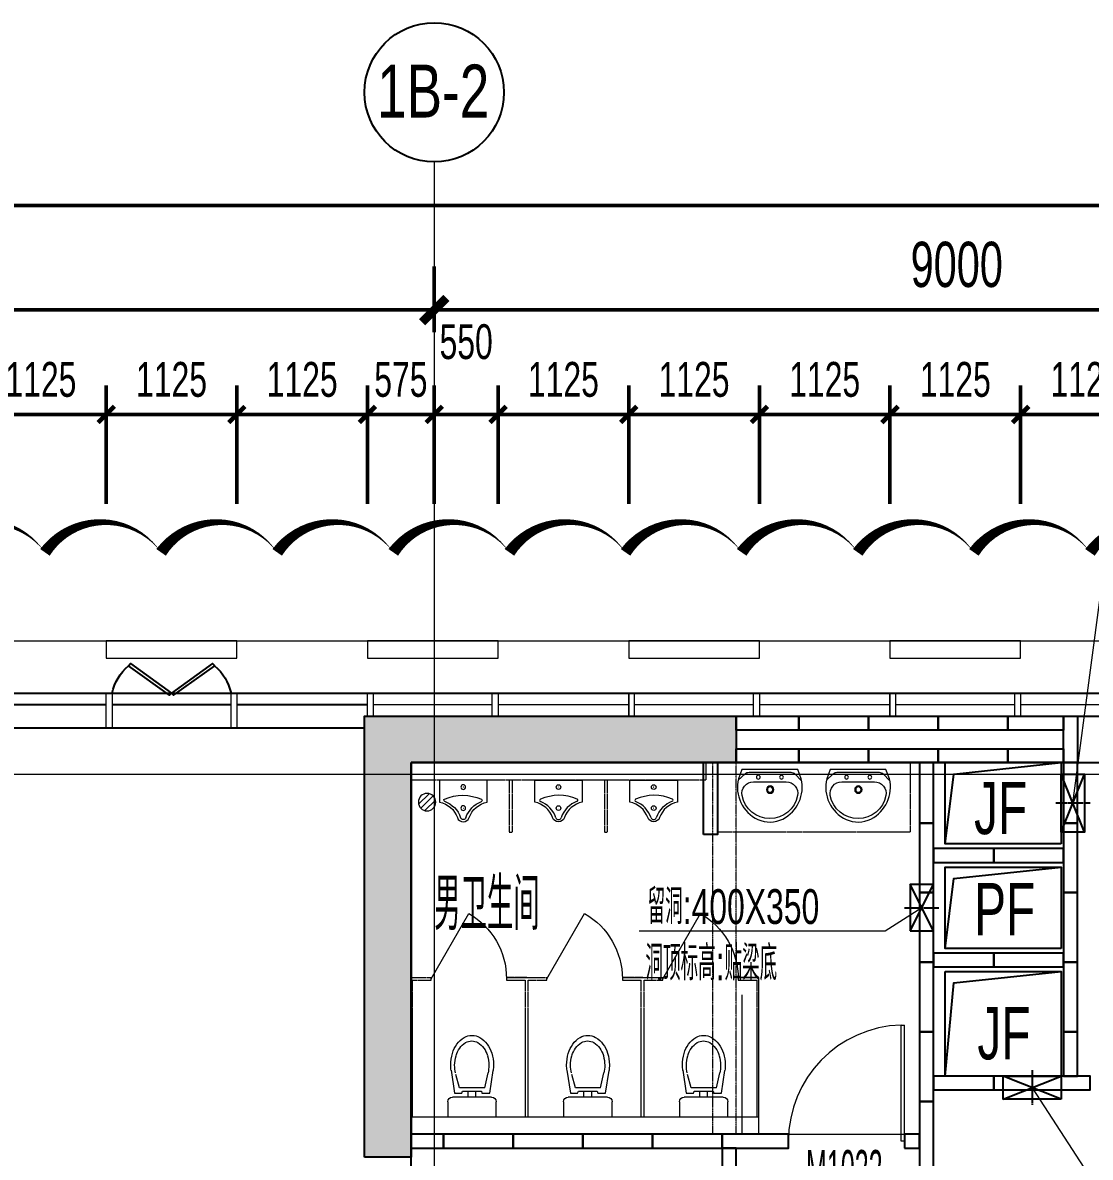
# Model space of a CAD drawing. Header units: millimetres. Extents: x 285006 to 3037698, y -2820855 to 192241.
# Drawn here: x 1060453 to 1069647, y 49666 to 59441 of the extents above; entities that cross this region are included whole.
import ezdxf
from ezdxf.enums import TextEntityAlignment as Align
from ezdxf.xclip import XClip

# ---------------------------------------------------------------- set-up
doc = ezdxf.new("R2010")
doc.units = ezdxf.units.MM
doc.header["$XCLIPFRAME"] = 2
doc.header["$PDMODE"] = 35
doc.header["$PDSIZE"] = -0.1
for name, pattern in [('ACAD_ISO02W100', [15, 12, -3]), ('CORE-1B-4F$0$DASH', [0.35, 0.25, -0.1]), ('GRID-1B-4~RF$0$DOTE', [2.42, 2, -0.2, 0.02, -0.2])]:
    doc.linetypes.add(name, pattern=pattern)
for name, color, linetype, lineweight in [('$$$$ALC轻质隔墙', 1, 'Continuous', 25), ('A-WALL-TEMP', 2, 'ACAD_ISO02W100', 50), ('CORE-1B-4F$0$A-DOOR', 142, 'Continuous', 18), ('CORE-1B-4F$0$A-FLOR-SPCL', 252, 'Continuous', 18), ('CORE-1B-4F$0$A-FLOR-STRU', 4, 'Continuous', 25), ('CORE-1B-4F$0$A-FLOR-UNDR', 11, 'Continuous', 18), ('DIM-1B-6F$0$A-ANNO-DIMS', 73, 'Continuous', 18), ('DOOR-1B-IDEN-HXT$0$A-DOOR-IDEN', 7, 'Continuous', 25), ('EXWALL-1B-6F$0$A-FLOR-UNDR', 11, 'Continuous', 18), ('EXWALL-1B-6F$0$A-WALL-GLAZ', 142, 'Continuous', 18), ('EXWALL-1B-6F$0$A-WALL-STON', 31, 'Continuous', 18), ('GRID-1B-4~RF$0$A-ANNO-GRID', 10, 'GRID-1B-4~RF$0$DOTE', 18), ('GRID-1B-4~RF$0$A-ANNO-GRID-DIMS', 117, 'Continuous', 18), ('GRID-1B-4~RF$0$A-ANNO-SYMB', 4, 'Continuous', 25), ('GRID-1B-4~RF$0$A-ANNO-TEXT', 7, 'Continuous', 25), ('GRID-1B-4~RF$0$A-SHET-TEXT', 7, 'Continuous', 25), ('VERT-IDEN-1B-4F$0$A-ANNO-TEXT', 7, 'Continuous', 25), ('VERT-IDEN-1B-4F$0$A-COND-IDEN-TEXT', 11, 'Continuous', 18), ('VERT-IDEN-1B-4F$0$A-ROOM-IDEN', 7, 'Continuous', 25), ('结构留洞-1#AB-6F$0$A-HOLE', 140, 'Continuous', 25)]:
    doc.layers.add(name, color=color, linetype=linetype, lineweight=lineweight)
for name, color, linetype in [('20230731变更修改', 41, 'Continuous'), ('COL-1A1B-4~12$0$S-PUB-COL', 6, 'Continuous'), ('COL-1A1B-4~12$0$S-PUB-COLHATCH', 8, 'Continuous')]:
    doc.layers.add(name, color=color, linetype=linetype)
doc.styles.add('CORE-1B-4F$0$hz', font='simplex', dxfattribs={"width": 0.7, "bigfont": 'hztxt'})
doc.styles.add('DIM-1B-6F$0$HYGB2014', font='hygbsz.shx', dxfattribs={"width": 0.7, "bigfont": 'hygbhz.shx'})
doc.styles.add('DOOR-1B-IDEN-HXT$0$HYGB2014', font='hygbsz.shx', dxfattribs={"width": 0.7, "bigfont": 'hygbhz.shx'})
doc.styles.add('GRID-1B-4~RF$0$HYGB2014', font='hygbsz.shx', dxfattribs={"width": 0.7, "bigfont": 'hygbhz.shx'})
doc.styles.add('GRID-1B-4~RF$0$STANDARD', font='hygbsz.shx', dxfattribs={"width": 0.7, "bigfont": 'hygbhz.shx'})
doc.styles.add('VERT-IDEN-1B-4F$0$HYGB2014', font='hygbsz.shx', dxfattribs={"width": 0.7, "bigfont": 'hygbhz.shx'})
doc.dimstyles.new('DIM-1B-6F$0$DIMN', dxfattribs={"dimtxt": 300, "dimasz": 100, "dimexe": 250, "dimexo": 300, "dimgap": 0, "dimtad": 0, "dimdec": 0, "dimzin": 0, "dimdsep": 46, "dimtxsty": 'DIM-1B-6F$0$HYGB2014', "dimblk": 'DIM-1B-6F$0$_archtick', "dimcen": 0.09, "dimdle": 150, "dimclrt": 7, "dimazin": 0, "dimtfac": 1, "dimtdec": 0, "dimtix": 1, "dimtmove": 2, "dimatfit": 3, "dimfxl": 1, "dimtvp": 1, "dimtolj": 1, "dimtzin": 0, "dimarcsym": 0})
doc.dimstyles.new('GRID-1B-4~RF$0$HYDIMN150', dxfattribs={"dimscale": 1.5, "dimtxt": 300, "dimasz": 1, "dimexe": 250, "dimexo": 300, "dimgap": 0, "dimtad": 0, "dimdec": 0, "dimzin": 0, "dimdsep": 46, "dimtxsty": 'GRID-1B-4~RF$0$HYGB2014', "dimblk": 'GRID-1B-4~RF$0$_archtick', "dimcen": 0.09, "dimclrt": 7, "dimazin": 0, "dimtfac": 1, "dimtdec": 0, "dimtix": 1, "dimtmove": 2, "dimatfit": 3, "dimfxl": 1, "dimtvp": 1, "dimtolj": 1, "dimtzin": 0, "dimarcsym": 0})

# ---------------------------------------------------------------- blocks, each defined once
blk = doc.blocks.new('A$C008C76B7')
at = {"layer": '$$$$ALC轻质隔墙'}
for points in [[(3340, 280), (2800, 280), (2800, 400), (3340, 400), (3340, 280)], [(3940, 280), (3340, 280), (3340, 400), (3940, 400), (3940, 280)], [(4540, 280), (3940, 280), (3940, 400), (4540, 400), (4540, 280)], [(5140, 280), (4540, 280), (4540, 400), (5140, 400), (5140, 280)], [(5620, 280), (5140, 280), (5140, 400), (5620, 400), (5620, 280)], [(5620, 400), (5740, 400), (5740, 0), (5620, 0), (5620, 400)], [(3340, 0), (2800, 0), (2800, 120), (3340, 120), (3340, 0)], [(3940, 0), (3340, 0), (3340, 120), (3940, 120), (3940, 0)], [(4540, 0), (3940, 0), (3940, 120), (4540, 120), (4540, 0)], [(5140, 0), (4540, 0), (4540, 120), (5140, 120), (5140, 0)], [(5620, 0), (5140, 0), (5140, 120), (5620, 120), (5620, 0)], [(2520, -620), (2520, 0), (2640, 0), (2640, -620), (2520, -620)], [(4500, 0), (4380, 0), (4380, -520), (4500, -520), (4500, 0)], [(5740, 0), (5620, 0), (5620, -520), (5740, -520), (5740, 0)], [(4500, -520), (4380, -520), (4380, -1120), (4500, -1120), (4500, -520)], [(5740, -520), (5620, -520), (5620, -1120), (5740, -1120), (5740, -520)], [(4500, -860), (5020, -860), (5020, -740), (4500, -740), (4500, -860)], [(5020, -860), (5620, -860), (5620, -740), (5020, -740), (5020, -860)], [(4500, -1120), (4380, -1120), (4380, -1720), (4500, -1720), (4500, -1120)], [(5740, -1120), (5620, -1120), (5620, -1720), (5740, -1720), (5740, -1120)], [(4500, -1760), (5020, -1760), (5020, -1640), (4500, -1640), (4500, -1760)], [(5020, -1760), (5620, -1760), (5620, -1640), (5020, -1640), (5020, -1760)], [(4500, -1720), (4380, -1720), (4380, -2320), (4500, -2320), (4500, -1720)], [(5740, -1720), (5620, -1720), (5620, -2320), (5740, -2320), (5740, -1720)], [(4500, -2320), (4380, -2320), (4380, -2920), (4500, -2920), (4500, -2320)], [(5740, -2320), (5620, -2320), (5620, -2700), (5740, -2700), (5740, -2320)], [(4500, -2820), (5020, -2820), (5020, -2700), (4500, -2700), (4500, -2820)], [(5020, -2820), (5850, -2820), (5850, -2700), (5020, -2700), (5020, -2820)], [(4500, -2920), (4380, -2920), (4380, -3649.9), (4500, -3649.9), (4500, -2920)], [(0, -3320), (280, -3320), (280, -3200), (0, -3200), (0, -3320)], [(280, -3320), (880, -3320), (880, -3200), (280, -3200), (280, -3320)], [(880, -3320), (1480, -3320), (1480, -3200), (880, -3200), (880, -3320)], [(1480, -3320), (2080, -3320), (2080, -3200), (1480, -3200), (1480, -3320)], [(2080, -3320), (2680, -3320), (2680, -3200), (2080, -3200), (2080, -3320)], [(2680, -3320), (3250, -3320), (3250, -3200), (2680, -3200), (2680, -3320)], [(4250, -3320), (4380, -3320), (4380, -3200), (4250, -3200), (4250, -3320)], [(2800, -3320), (2680, -3320), (2680, -3750), (2800, -3750), (2800, -3320)]]:
    blk.add_lwpolyline(points, dxfattribs=at)
at = {"layer": 'Defpoints', "color": 0}
blk.add_lwpolyline([(0, 0), (27400, 0), (27400, -9200), (0, -9200)], close=True, dxfattribs=at)
blk = doc.blocks.new('VERT-IDEN-1B-4F')
at = {"layer": 'VERT-IDEN-1B-4F$0$A-COND-IDEN-TEXT'}
for points in [[(98348635, 18767872.1), (98348974, 18770422), (98351626.3, 18770422)], [(98347335, 18766972.1), (98347018.8, 18766770.9), (98344898.4, 18766770.9)], [(98348285, 18765422.1), (98349004.4, 18764308.5), (98351656.8, 18764308.5)]]:
    blk.add_lwpolyline(points, dxfattribs=at)
at = {"layer": 'VERT-IDEN-1B-4F$0$A-ANNO-TEXT', "style": 'VERT-IDEN-1B-4F$0$HYGB2014', "width": 0.7}
for s, p in [('留洞:400X350', (98344972.4, 18766982.4)), ('洞顶标高:贴梁底', (98344954, 18766495.7))]:
    blk.add_text(s, height=300, dxfattribs=at).set_placement(p, align=Align.MIDDLE_LEFT)
at = {"layer": 'VERT-IDEN-1B-4F$0$A-ROOM-IDEN', "lineweight": -3, "style": 'VERT-IDEN-1B-4F$0$HYGB2014', "width": 0.7}
for s, p in [('JF', (98347784.4, 18767606.4)), ('男卫生间', (98343135, 18766779.1)), ('PF', (98347784.4, 18766735.4)), ('JF', (98347812.9, 18765665.8))]:
    blk.add_text(s, height=450, dxfattribs=at).set_placement(p)
blk = doc.blocks.new('CORE-1B-4F$0$_A1SFU')
for p, q in [((-0.5, 0), (-0.5, -0.9996)), ((-0.5, 0), (-0.4717, 0)), ((-0.4717, 0), (-0.4717, -0.9996)), ((-0.4717, -0.9996), (-0.5, -0.9996))]:
    blk.add_line(p, q)
blk.add_arc((-0.5, 0), 1, 271.62314, 0)
blk = doc.blocks.new('CORE-1B-4F$0$$lvtry$00000222')
at = {"color": 0, "elevation": 0}
blk.add_lwpolyline([(-205, -190.7), (-205, 0), (205, 0), (205, -190.7, 0.268068), (50.8, -323.5, -0.317765), (0, -359.6, -0.317765), (-50.8, -323.5, 0.268068)], format="xyb", close=True, dxfattribs=at)
at = {"color": 0}
for centre in [(0, -60.4, 0), (0, -241.6, 0)]:
    blk.add_circle(centre, 20, dxfattribs=at)
for centre, radius, start, end in [((-152.2, -175, 0), 10, 114.10839, 248.1394), ((5.1, -526.4, 0), 395, 66.66751, 114.10839), ((-242.8, -400.9, 0), 233.4, 19.26394, 68.1394), ((242.8, -400.9, 0), 233.4, 110.49411, 160.73606), ((157.6, -172.9, 0), 10, 290.49411, 66.66751), ((0.2, -316, 0), 24, 199.26394, 269.49984), ((-0.2, -316, 0), 24, 270.50016, 340.73606)]:
    blk.add_arc(centre, radius, start, end, dxfattribs=at)
for p in [(0, -60.4, 0), (0, -241.6, 0)]:
    blk.add_point(p, dxfattribs=at)
blk = doc.blocks.new('CORE-1B-4F$0$xishouchi')
for points in [[(0, 240.4), (78.5, 269.8, -0.356844), (429.7, 102.7, -0.224698), (425.4, -111.3, -0.348046), (78.5, -269.8), (0, -240.4)], [(223.6, 239.1, 0.469287), (105.2, 140.8), (105.2, -141.1, 0.469287), (223.6, -239.4, 0.830802)]]:
    blk.add_lwpolyline(points, format="xyb", close=True)
blk.add_lwpolyline([(90.6, 271.2), (36.1, 213.1, 0.190674), (22.5, 178.9), (22.5, -181, 0.200906), (37.5, -216.7), (95.2, -273.5)], format="xyb")
for centre, radius in [((65, 99.1), 16.3), ((172.5, -2.4), 31.6), ((172.5, -2.4), 23), ((65, -100.9), 16.3)]:
    blk.add_circle(centre, radius)
blk = doc.blocks.new('CORE-1B-4F$0$$PS001_0')
for p, q in [((-0.485, -0.123), (0.123, 0.485)), ((-0.354, -0.354), (0.354, 0.354)), ((-0.118, -0.486), (0.486, 0.118))]:
    blk.add_line(p, q)
blk.add_circle((0, 0), 0.5)
at = {"style": 'CORE-1B-4F$0$hz', "width": 0.7, "flags": 1}
for tag, p in [('UNIT', (0, 0)), ('SPEC', (0, -0.002)), ('WHAT', (0, -0.003))]:
    blk.add_attdef(tag, p, '', height=0.001, dxfattribs=at)
blk = doc.blocks.new('CORE-1B-4F$0$A$C44406B2E')
at = {"layer": 'CORE-1B-4F$0$A-FLOR-SPCL'}
for p, q in [((0, 418), (128.2, 418)), ((0, 0), (0, 418)), ((201.9, 362.1), (398.4, 391.4)), ((168.2, 378), (168.2, 40)), ((201.9, 295), (201.9, 362.1)), ((220, 290), (201.9, 295)), ((250, 318.3), (376.5, 347)), ((250, 318.3), (250, 101.5)), ((168.2, 242.7), (220, 242.7)), ((220, 128.2), (220, 290)), ((168.2, 175.5), (220, 175.5)), ((201.9, 120.8), (220, 128.2)), ((201.9, 58.6), (201.9, 120.8)), ((250, 101.5), (364, 70.4)), ((128.2, 0), (0, 0)), ((400.3, 29.2), (201.9, 58.6))]:
    blk.add_line(p, q, dxfattribs=at)
for centre, radius, start, end in [((128.2, 378), 40, 0, 90), ((444.3, 42.6), 351.7, 89.70755, 97.48757), ((444.3, 42.6), 351.7, 73.05382, 89.70755), ((442.5, 56.5), 298, 90, 102.79637), ((442.5, 56.5), 298, 73.78832, 90), ((464.1, 130.6), 220.8, 54.93393, 73.78832), ((469.3, 124.9), 265.7, 53.87171, 73.05382), ((497, 177.5), 163.5, 30.54523, 54.93393), ((507.3, 176.9), 201.3, 29.54461, 53.87171), ((547.3, 207.1), 105.1, 0, 30.54523), ((547.3, 207.1), 105.1, 329.45478, 0), ((565.1, 209.7), 134.9, 329.87049, 359.70755), ((565.1, 209.7), 134.9, 359.70755, 29.54461), ((464.1, 283.7), 220.8, 286.21168, 305.06608), ((497, 236.8), 163.5, 305.06608, 329.45478), ((507.6, 243.1), 201.3, 305.5434, 329.87049), ((128.2, 40), 40, 270, 0), ((442.5, 357.8), 298, 257.20364, 270), ((446, 378), 351.7, 262.23113, 269.70755), ((442.5, 357.8), 298, 270, 286.21168), ((446, 378), 351.7, 269.70755, 286.36128), ((470.2, 295.5), 265.7, 286.36128, 305.5434)]:
    blk.add_arc(centre, radius, start, end, dxfattribs=at)
blk = doc.blocks.new('CORE-1B-4F$0$$TCHSYS$APDOOR2D')
blk.add_line((0.5, 0), (0, 0.866))
at = {"lineweight": 13}
blk.add_arc((0.5, 0), 1, 120, 180, dxfattribs=at)
blk = doc.blocks.new('DIM-1B-6F$0$_archtick')
at = {"const_width": 0.4}
blk.add_lwpolyline([(-0.7, -0.7), (0.7, 0.7)], dxfattribs=at)
blk = doc.blocks.new('*D765')
at = {"layer": 'Defpoints', "color": 0, "transparency": 16777216}
for p in [(-47825, 23500), (-48950, 22429.1), (-47825, 22429.1)]:
    blk.add_point(p, dxfattribs=at)
at = {"layer": 'DIM-1B-6F$0$A-ANNO-DIMS', "color": 0, "lineweight": -2, "transparency": 16777216}
for p, q in [((-48950, 22729.1), (-48950, 23750)), ((-47825, 22729.1), (-47825, 23750)), ((-49100, 23500), (-47675, 23500))]:
    blk.add_line(p, q, dxfattribs=at)
at = {"layer": 'DIM-1B-6F$0$A-ANNO-DIMS', "color": 0, "lineweight": -2, "transparency": 16777216, "xscale": 100, "yscale": 100, "zscale": 100, "rotation": 180}
blk.add_blockref('DIM-1B-6F$0$_archtick', (-48950, 23500), dxfattribs=at)
at = {"layer": 'DIM-1B-6F$0$A-ANNO-DIMS', "color": 0, "lineweight": -2, "transparency": 16777216, "xscale": 100, "yscale": 100, "zscale": 100}
blk.add_blockref('DIM-1B-6F$0$_archtick', (-47825, 23500), dxfattribs=at)
at = {"layer": 'DIM-1B-6F$0$A-ANNO-DIMS', "color": 7, "transparency": 16777216, "insert": (-48387.5, 23800), "char_height": 300, "attachment_point": 5, "style": 'DIM-1B-6F$0$HYGB2014'}
blk.add_mtext('\\A1;1125', dxfattribs=at)
blk = doc.blocks.new('*D766')
at = {"layer": 'Defpoints', "color": 0, "transparency": 16777216}
for p in [(-46700, 23500), (-47825, 22429.1), (-46700, 22429.1)]:
    blk.add_point(p, dxfattribs=at)
at = {"layer": 'DIM-1B-6F$0$A-ANNO-DIMS', "color": 0, "lineweight": -2, "transparency": 16777216}
for p, q in [((-47825, 22729.1), (-47825, 23750)), ((-46700, 22729.1), (-46700, 23750)), ((-47975, 23500), (-46550, 23500))]:
    blk.add_line(p, q, dxfattribs=at)
at = {"layer": 'DIM-1B-6F$0$A-ANNO-DIMS', "color": 0, "lineweight": -2, "transparency": 16777216, "xscale": 100, "yscale": 100, "zscale": 100, "rotation": 180}
blk.add_blockref('DIM-1B-6F$0$_archtick', (-47825, 23500), dxfattribs=at)
at = {"layer": 'DIM-1B-6F$0$A-ANNO-DIMS', "color": 0, "lineweight": -2, "transparency": 16777216, "xscale": 100, "yscale": 100, "zscale": 100}
blk.add_blockref('DIM-1B-6F$0$_archtick', (-46700, 23500), dxfattribs=at)
at = {"layer": 'DIM-1B-6F$0$A-ANNO-DIMS', "color": 7, "transparency": 16777216, "insert": (-47262.5, 23800), "char_height": 300, "attachment_point": 5, "style": 'DIM-1B-6F$0$HYGB2014'}
blk.add_mtext('\\A1;1125', dxfattribs=at)
blk = doc.blocks.new('*D767')
at = {"layer": 'Defpoints', "color": 0, "transparency": 16777216}
for p in [(-45575, 23500), (-46700, 22429.1), (-45575, 22429.1)]:
    blk.add_point(p, dxfattribs=at)
at = {"layer": 'DIM-1B-6F$0$A-ANNO-DIMS', "color": 0, "lineweight": -2, "transparency": 16777216}
for p, q in [((-46700, 22729.1), (-46700, 23750)), ((-45575, 22729.1), (-45575, 23750)), ((-46850, 23500), (-45425, 23500))]:
    blk.add_line(p, q, dxfattribs=at)
at = {"layer": 'DIM-1B-6F$0$A-ANNO-DIMS', "color": 0, "lineweight": -2, "transparency": 16777216, "xscale": 100, "yscale": 100, "zscale": 100, "rotation": 180}
blk.add_blockref('DIM-1B-6F$0$_archtick', (-46700, 23500), dxfattribs=at)
at = {"layer": 'DIM-1B-6F$0$A-ANNO-DIMS', "color": 0, "lineweight": -2, "transparency": 16777216, "xscale": 100, "yscale": 100, "zscale": 100}
blk.add_blockref('DIM-1B-6F$0$_archtick', (-45575, 23500), dxfattribs=at)
at = {"layer": 'DIM-1B-6F$0$A-ANNO-DIMS', "color": 7, "transparency": 16777216, "insert": (-46137.5, 23800), "char_height": 300, "attachment_point": 5, "style": 'DIM-1B-6F$0$HYGB2014'}
blk.add_mtext('\\A1;1125', dxfattribs=at)
blk = doc.blocks.new('*D768')
at = {"layer": 'Defpoints', "color": 0, "transparency": 16777216}
for p in [(-45000, 23500), (-45575, 22429.1), (-45000, 22429.1)]:
    blk.add_point(p, dxfattribs=at)
at = {"layer": 'DIM-1B-6F$0$A-ANNO-DIMS', "color": 0, "lineweight": -2, "transparency": 16777216}
for p, q in [((-45575, 22729.1), (-45575, 23750)), ((-45000, 22729.1), (-45000, 23750)), ((-45725, 23500), (-44850, 23500))]:
    blk.add_line(p, q, dxfattribs=at)
at = {"layer": 'DIM-1B-6F$0$A-ANNO-DIMS', "color": 0, "lineweight": -2, "transparency": 16777216, "xscale": 100, "yscale": 100, "zscale": 100, "rotation": 180}
blk.add_blockref('DIM-1B-6F$0$_archtick', (-45575, 23500), dxfattribs=at)
at = {"layer": 'DIM-1B-6F$0$A-ANNO-DIMS', "color": 0, "lineweight": -2, "transparency": 16777216, "xscale": 100, "yscale": 100, "zscale": 100}
blk.add_blockref('DIM-1B-6F$0$_archtick', (-45000, 23500), dxfattribs=at)
at = {"layer": 'DIM-1B-6F$0$A-ANNO-DIMS', "color": 7, "transparency": 16777216, "insert": (-45287.5, 23800), "char_height": 300, "attachment_point": 5, "style": 'DIM-1B-6F$0$HYGB2014'}
blk.add_mtext('\\A1;575', dxfattribs=at)
blk = doc.blocks.new('*D769')
at = {"layer": 'Defpoints', "color": 0, "transparency": 16777216}
for p in [(-44450, 23500), (-45000, 22429.1), (-44450, 22429.1)]:
    blk.add_point(p, dxfattribs=at)
at = {"layer": 'DIM-1B-6F$0$A-ANNO-DIMS', "color": 0, "lineweight": -2, "transparency": 16777216}
for p, q in [((-45000, 22729.1), (-45000, 23750)), ((-44450, 22729.1), (-44450, 23750)), ((-45150, 23500), (-44300, 23500))]:
    blk.add_line(p, q, dxfattribs=at)
at = {"layer": 'DIM-1B-6F$0$A-ANNO-DIMS', "color": 0, "lineweight": -2, "transparency": 16777216, "xscale": 100, "yscale": 100, "zscale": 100, "rotation": 180}
blk.add_blockref('DIM-1B-6F$0$_archtick', (-45000, 23500), dxfattribs=at)
at = {"layer": 'DIM-1B-6F$0$A-ANNO-DIMS', "color": 0, "lineweight": -2, "transparency": 16777216, "xscale": 100, "yscale": 100, "zscale": 100}
blk.add_blockref('DIM-1B-6F$0$_archtick', (-44450, 23500), dxfattribs=at)
at = {"layer": 'DIM-1B-6F$0$A-ANNO-DIMS', "color": 7, "transparency": 16777216, "insert": (-44725, 24125), "char_height": 300, "attachment_point": 5, "style": 'DIM-1B-6F$0$HYGB2014'}
blk.add_mtext('\\A1;550', dxfattribs=at)
blk = doc.blocks.new('*D770')
at = {"layer": 'Defpoints', "color": 0, "transparency": 16777216}
for p in [(-43325, 23500), (-44450, 22429.1), (-43325, 22429.1)]:
    blk.add_point(p, dxfattribs=at)
at = {"layer": 'DIM-1B-6F$0$A-ANNO-DIMS', "color": 0, "lineweight": -2, "transparency": 16777216}
for p, q in [((-44450, 22729.1), (-44450, 23750)), ((-43325, 22729.1), (-43325, 23750)), ((-44600, 23500), (-43175, 23500))]:
    blk.add_line(p, q, dxfattribs=at)
at = {"layer": 'DIM-1B-6F$0$A-ANNO-DIMS', "color": 0, "lineweight": -2, "transparency": 16777216, "xscale": 100, "yscale": 100, "zscale": 100, "rotation": 180}
blk.add_blockref('DIM-1B-6F$0$_archtick', (-44450, 23500), dxfattribs=at)
at = {"layer": 'DIM-1B-6F$0$A-ANNO-DIMS', "color": 0, "lineweight": -2, "transparency": 16777216, "xscale": 100, "yscale": 100, "zscale": 100}
blk.add_blockref('DIM-1B-6F$0$_archtick', (-43325, 23500), dxfattribs=at)
at = {"layer": 'DIM-1B-6F$0$A-ANNO-DIMS', "color": 7, "transparency": 16777216, "insert": (-43887.5, 23800), "char_height": 300, "attachment_point": 5, "style": 'DIM-1B-6F$0$HYGB2014'}
blk.add_mtext('\\A1;1125', dxfattribs=at)
blk = doc.blocks.new('*D771')
at = {"layer": 'Defpoints', "color": 0, "transparency": 16777216}
for p in [(-42200, 23500), (-43325, 22429.1), (-42200, 22429.1)]:
    blk.add_point(p, dxfattribs=at)
at = {"layer": 'DIM-1B-6F$0$A-ANNO-DIMS', "color": 0, "lineweight": -2, "transparency": 16777216}
for p, q in [((-43325, 22729.1), (-43325, 23750)), ((-42200, 22729.1), (-42200, 23750)), ((-43475, 23500), (-42050, 23500))]:
    blk.add_line(p, q, dxfattribs=at)
at = {"layer": 'DIM-1B-6F$0$A-ANNO-DIMS', "color": 0, "lineweight": -2, "transparency": 16777216, "xscale": 100, "yscale": 100, "zscale": 100, "rotation": 180}
blk.add_blockref('DIM-1B-6F$0$_archtick', (-43325, 23500), dxfattribs=at)
at = {"layer": 'DIM-1B-6F$0$A-ANNO-DIMS', "color": 0, "lineweight": -2, "transparency": 16777216, "xscale": 100, "yscale": 100, "zscale": 100}
blk.add_blockref('DIM-1B-6F$0$_archtick', (-42200, 23500), dxfattribs=at)
at = {"layer": 'DIM-1B-6F$0$A-ANNO-DIMS', "color": 7, "transparency": 16777216, "insert": (-42762.5, 23800), "char_height": 300, "attachment_point": 5, "style": 'DIM-1B-6F$0$HYGB2014'}
blk.add_mtext('\\A1;1125', dxfattribs=at)
blk = doc.blocks.new('*D772')
at = {"layer": 'Defpoints', "color": 0, "transparency": 16777216}
for p in [(-41075, 23500), (-42200, 22429.1), (-41075, 22429.1)]:
    blk.add_point(p, dxfattribs=at)
at = {"layer": 'DIM-1B-6F$0$A-ANNO-DIMS', "color": 0, "lineweight": -2, "transparency": 16777216}
for p, q in [((-42200, 22729.1), (-42200, 23750)), ((-41075, 22729.1), (-41075, 23750)), ((-42350, 23500), (-40925, 23500))]:
    blk.add_line(p, q, dxfattribs=at)
at = {"layer": 'DIM-1B-6F$0$A-ANNO-DIMS', "color": 0, "lineweight": -2, "transparency": 16777216, "xscale": 100, "yscale": 100, "zscale": 100, "rotation": 180}
blk.add_blockref('DIM-1B-6F$0$_archtick', (-42200, 23500), dxfattribs=at)
at = {"layer": 'DIM-1B-6F$0$A-ANNO-DIMS', "color": 0, "lineweight": -2, "transparency": 16777216, "xscale": 100, "yscale": 100, "zscale": 100}
blk.add_blockref('DIM-1B-6F$0$_archtick', (-41075, 23500), dxfattribs=at)
at = {"layer": 'DIM-1B-6F$0$A-ANNO-DIMS', "color": 7, "transparency": 16777216, "insert": (-41637.5, 23800), "char_height": 300, "attachment_point": 5, "style": 'DIM-1B-6F$0$HYGB2014'}
blk.add_mtext('\\A1;1125', dxfattribs=at)
blk = doc.blocks.new('*D773')
at = {"layer": 'Defpoints', "color": 0, "transparency": 16777216}
for p in [(-39950, 23500), (-41075, 22429.1), (-39950, 22429.1)]:
    blk.add_point(p, dxfattribs=at)
at = {"layer": 'DIM-1B-6F$0$A-ANNO-DIMS', "color": 0, "lineweight": -2, "transparency": 16777216}
for p, q in [((-41075, 22729.1), (-41075, 23750)), ((-39950, 22729.1), (-39950, 23750)), ((-41225, 23500), (-39800, 23500))]:
    blk.add_line(p, q, dxfattribs=at)
at = {"layer": 'DIM-1B-6F$0$A-ANNO-DIMS', "color": 0, "lineweight": -2, "transparency": 16777216, "xscale": 100, "yscale": 100, "zscale": 100, "rotation": 180}
blk.add_blockref('DIM-1B-6F$0$_archtick', (-41075, 23500), dxfattribs=at)
at = {"layer": 'DIM-1B-6F$0$A-ANNO-DIMS', "color": 0, "lineweight": -2, "transparency": 16777216, "xscale": 100, "yscale": 100, "zscale": 100}
blk.add_blockref('DIM-1B-6F$0$_archtick', (-39950, 23500), dxfattribs=at)
at = {"layer": 'DIM-1B-6F$0$A-ANNO-DIMS', "color": 7, "transparency": 16777216, "insert": (-40512.5, 23800), "char_height": 300, "attachment_point": 5, "style": 'DIM-1B-6F$0$HYGB2014'}
blk.add_mtext('\\A1;1125', dxfattribs=at)
blk = doc.blocks.new('*D774')
at = {"layer": 'Defpoints', "color": 0, "transparency": 16777216}
for p in [(-38825, 23500), (-39950, 22429.1), (-38825, 22429.1)]:
    blk.add_point(p, dxfattribs=at)
at = {"layer": 'DIM-1B-6F$0$A-ANNO-DIMS', "color": 0, "lineweight": -2, "transparency": 16777216}
for p, q in [((-39950, 22729.1), (-39950, 23750)), ((-38825, 22729.1), (-38825, 23750)), ((-40100, 23500), (-38675, 23500))]:
    blk.add_line(p, q, dxfattribs=at)
at = {"layer": 'DIM-1B-6F$0$A-ANNO-DIMS', "color": 0, "lineweight": -2, "transparency": 16777216, "xscale": 100, "yscale": 100, "zscale": 100, "rotation": 180}
blk.add_blockref('DIM-1B-6F$0$_archtick', (-39950, 23500), dxfattribs=at)
at = {"layer": 'DIM-1B-6F$0$A-ANNO-DIMS', "color": 0, "lineweight": -2, "transparency": 16777216, "xscale": 100, "yscale": 100, "zscale": 100}
blk.add_blockref('DIM-1B-6F$0$_archtick', (-38825, 23500), dxfattribs=at)
at = {"layer": 'DIM-1B-6F$0$A-ANNO-DIMS', "color": 7, "transparency": 16777216, "insert": (-39387.5, 23800), "char_height": 300, "attachment_point": 5, "style": 'DIM-1B-6F$0$HYGB2014'}
blk.add_mtext('\\A1;1125', dxfattribs=at)
blk = doc.blocks.new('结构留洞-1#AB-6F')
at = {"layer": 'Defpoints'}
blk.add_lwpolyline([(65900, 200), (66100, 200), (66100, 20200), (65900, 20200), (65900, 20900), (66600, 20900), (66600, 20800), (74800, 20800), (74800, 20900), (87300, 20900), (87300, 20800), (91100, 20800), (91100, 20900), (103000, 20900)], dxfattribs=at)
at = {"layer": '结构留洞-1#AB-6F$0$A-HOLE'}
for points in [[(80800, 19800), (79800, 19800), (79800, 20500), (80800, 20500)], [(80800, 18900), (79800, 18900), (79800, 19600), (80800, 19600)], [(79800, 18700), (80800, 18700), (80800, 17800), (79800, 17800)]]:
    blk.add_lwpolyline(points, close=True, dxfattribs=at)
for points in [[(79800, 19800), (79873.8, 20400), (80800, 20500)], [(79800, 18900), (79874.1, 19503.3), (80800, 19600)], [(79800, 17800), (79874.1, 18603.3), (80800, 18700)]]:
    blk.add_lwpolyline(points, dxfattribs=at)
blk = doc.blocks.new('EXWALL-1B-6F$0$幕墙-1125玻璃单元')
blk.add_line((-562.5, 100), (562.5, 100))
for points in [[(-612.5, 0), (-562.5, 0), (-562.5, 200), (-612.5, 200)], [(-562.5, 200), (562.5, 200), (562.5, 0), (-562.5, 0)], [(612.5, 0), (562.5, 0), (562.5, 200), (612.5, 200)]]:
    blk.add_lwpolyline(points, close=True)
blk = doc.blocks.new('EXWALL-1B-6F$0$幕墙-1125陶板单元')
blk.add_lwpolyline([(-562.5, 150), (562.5, 150), (562.5, 0), (-562.5, 0)], close=True)
blk = doc.blocks.new('EXWALL-1B-6F$0$ef')
at = {"layer": 'EXWALL-1B-6F$0$A-WALL-GLAZ', "lineweight": -3}
for points in [[(98270726.1, 18746786.9), (98270744.2, 18746768.8), (98271097.5, 18747022.1), (98271079.4, 18747040.2)], [(98271469, 18746786.9), (98271450.8, 18746768.8), (98271097.5, 18747022.1), (98271115.6, 18747040.2)]]:
    blk.add_lwpolyline(points, close=True, dxfattribs=at)
for centre, start, end in [((98271019.5, 18747122.7), 193.04017, 228.85878), ((98271175.6, 18747122.7), 311.14122, 346.95983)]:
    blk.add_arc(centre, 445.9, start, end, dxfattribs=at)
blk = doc.blocks.new('EXWALL-1B-6F')
at = {"layer": 'EXWALL-1B-6F$0$A-FLOR-UNDR'}
blk.add_lwpolyline([(98333335, 18769022.1), (98333335, 18769272.1), (98374885, 18769272.1), (98374885, 18768822.1)], dxfattribs=at)
at = {"layer": 'EXWALL-1B-6F$0$A-WALL-GLAZ', "lineweight": -3}
for p, q in [((98333635, 18768822.1), (98374885, 18768822.1)), ((98339185, 18768722.1), (98340310, 18768722.1)), ((98340360, 18768722.1), (98341385, 18768722.1)), ((98341435, 18768722.1), (98342560, 18768722.1))]:
    blk.add_line(p, q, dxfattribs=at)
at = {"layer": 'EXWALL-1B-6F$0$A-WALL-GLAZ'}
for p, q in [((98342610, 18768722.1), (98343635, 18768722.1)), ((98344860, 18768722.1), (98345885, 18768722.1)), ((98347110, 18768722.1), (98348135, 18768722.1)), ((98334335, 18768522.1), (98342522.5, 18768522.1))]:
    blk.add_line(p, q, dxfattribs=at)
for points in [[(98340310, 18768822.1), (98340360, 18768822.1), (98340360, 18768522.1), (98340310, 18768522.1)], [(98341385, 18768822.1), (98341435, 18768822.1), (98341435, 18768522.1), (98341385, 18768522.1)], [(98342610, 18768622.1), (98342560, 18768622.1), (98342560, 18768822.1), (98342610, 18768822.1)]]:
    blk.add_lwpolyline(points, close=True, dxfattribs=at)
at = {"xscale": -1, "rotation": 180}
blk.add_blockref('EXWALL-1B-6F$0$ef', (69775, 37515844.2), dxfattribs=at)
at = {"layer": 'EXWALL-1B-6F$0$A-WALL-GLAZ', "xscale": -1, "rotation": 180}
for p in [(98344247.5, 18768822.1), (98346497.5, 18768822.1), (98348747.5, 18768822.1)]:
    blk.add_blockref('EXWALL-1B-6F$0$幕墙-1125玻璃单元', p, dxfattribs=at)
at = {"layer": 'EXWALL-1B-6F$0$A-WALL-STON', "xscale": -1, "rotation": 180}
for p in [(98340872.5, 18769272.1), (98343122.5, 18769272.1), (98345372.5, 18769272.1), (98347622.5, 18769272.1)]:
    blk.add_blockref('EXWALL-1B-6F$0$幕墙-1125陶板单元', p, dxfattribs=at)
blk = doc.blocks.new('COL-1A1B-4~12')
at = {"layer": 'COL-1A1B-4~12$0$S-PUB-COLHATCH'}
h = blk.add_hatch(color=256, dxfattribs=at)
h.paths.add_polyline_path([(98370335, 18759022.1), (98370335, 18760522.1), (98370735, 18760522.1), (98370735, 18758622.1), (98367535, 18758622.1), (98367535, 18759022.1)])
h.paths.add_polyline_path([(98370735, 18768622.1), (98367535, 18768622.1), (98367535, 18768222.1), (98370335, 18768222.1), (98370335, 18764822.1), (98370735, 18764822.1)])
h.paths.add_polyline_path([(98342935, 18759022.1), (98342935, 18761922.1), (98342535, 18761922.1), (98342535, 18758622.1), (98345735, 18758622.1), (98345735, 18759022.1)])
h.paths.add_polyline_path([(98342935, 18768222.1), (98342935, 18764822.1), (98342535, 18764822.1), (98342535, 18768622.1), (98345735, 18768622.1), (98345735, 18768222.1)])
at = {"layer": 'COL-1A1B-4~12$0$S-PUB-COL'}
for p, q in [((98342535, 18764822.1), (98342535, 18768622.1)), ((98342535, 18768622.1), (98345735, 18768622.1)), ((98345735, 18768622.1), (98345735, 18768222.1)), ((98345735, 18768222.1), (98342935, 18768222.1)), ((98342935, 18768222.1), (98342935, 18764822.1)), ((98342935, 18764822.1), (98342535, 18764822.1))]:
    blk.add_line(p, q, dxfattribs=at)
blk = doc.blocks.new('GRID-1B-4~RF$0$_archtick')
at = {"const_width": 0.5}
blk.add_lwpolyline([(-0.7, -0.7), (0.7, 0.7)], dxfattribs=at)
blk = doc.blocks.new('*D640')
at = {"layer": 'Defpoints', "color": 0, "transparency": 16777216}
for p in [(98343135, 18772122.1), (98334135, 18771481.5), (98343135, 18771481.5)]:
    blk.add_point(p, dxfattribs=at)
at = {"layer": 'GRID-1B-4~RF$0$A-ANNO-GRID-DIMS', "color": 0, "lineweight": -2, "transparency": 16777216}
for p, q in [((98334135, 18771931.5), (98334135, 18772497.1)), ((98343135, 18771931.5), (98343135, 18772497.1)), ((98334135, 18772122.1), (98343135, 18772122.1))]:
    blk.add_line(p, q, dxfattribs=at)
at = {"layer": 'GRID-1B-4~RF$0$A-ANNO-GRID-DIMS', "color": 0, "lineweight": -2, "transparency": 16777216, "xscale": 150, "yscale": 150, "zscale": 150, "rotation": 180}
blk.add_blockref('GRID-1B-4~RF$0$_archtick', (98334135, 18772122.1), dxfattribs=at)
at = {"layer": 'GRID-1B-4~RF$0$A-ANNO-GRID-DIMS', "color": 0, "lineweight": -2, "transparency": 16777216, "xscale": 150, "yscale": 150, "zscale": 150}
blk.add_blockref('GRID-1B-4~RF$0$_archtick', (98343135, 18772122.1), dxfattribs=at)
at = {"layer": 'GRID-1B-4~RF$0$A-ANNO-GRID-DIMS', "color": 7, "lineweight": -3, "transparency": 16777216, "insert": (98338635, 18772512.1), "char_height": 390, "attachment_point": 5, "style": 'GRID-1B-4~RF$0$HYGB2014'}
blk.add_mtext('\\A1;9000', dxfattribs=at)
blk = doc.blocks.new('*D641')
at = {"layer": 'Defpoints', "color": 0, "transparency": 16777216}
for p in [(98352135, 18772122.1), (98343135, 18771481.5), (98352135, 18771481.5)]:
    blk.add_point(p, dxfattribs=at)
at = {"layer": 'GRID-1B-4~RF$0$A-ANNO-GRID-DIMS', "color": 0, "lineweight": -2, "transparency": 16777216}
for p, q in [((98343135, 18771931.5), (98343135, 18772497.1)), ((98352135, 18771931.5), (98352135, 18772497.1)), ((98343135, 18772122.1), (98352135, 18772122.1))]:
    blk.add_line(p, q, dxfattribs=at)
at = {"layer": 'GRID-1B-4~RF$0$A-ANNO-GRID-DIMS', "color": 0, "lineweight": -2, "transparency": 16777216, "xscale": 150, "yscale": 150, "zscale": 150, "rotation": 180}
blk.add_blockref('GRID-1B-4~RF$0$_archtick', (98343135, 18772122.1), dxfattribs=at)
at = {"layer": 'GRID-1B-4~RF$0$A-ANNO-GRID-DIMS', "color": 0, "lineweight": -2, "transparency": 16777216, "xscale": 150, "yscale": 150, "zscale": 150}
blk.add_blockref('GRID-1B-4~RF$0$_archtick', (98352135, 18772122.1), dxfattribs=at)
at = {"layer": 'GRID-1B-4~RF$0$A-ANNO-GRID-DIMS', "color": 7, "lineweight": -3, "transparency": 16777216, "insert": (98347635, 18772512.1), "char_height": 390, "attachment_point": 5, "style": 'GRID-1B-4~RF$0$HYGB2014'}
blk.add_mtext('\\A1;9000', dxfattribs=at)
blk = doc.blocks.new('*D648')
at = {"layer": 'Defpoints', "color": 0, "transparency": 16777216}
for p in [(98388135, 18773022.1), (98334135, 18771781.5), (98388135, 18771781.5)]:
    blk.add_point(p, dxfattribs=at)
at = {"layer": 'GRID-1B-4~RF$0$A-ANNO-GRID-DIMS', "color": 0, "lineweight": -2, "transparency": 16777216}
for p, q in [((98334135, 18772231.5), (98334135, 18773397.1)), ((98388135, 18772231.5), (98388135, 18773397.1)), ((98334135, 18773022.1), (98388135, 18773022.1))]:
    blk.add_line(p, q, dxfattribs=at)
at = {"layer": 'GRID-1B-4~RF$0$A-ANNO-GRID-DIMS', "color": 0, "lineweight": -2, "transparency": 16777216, "xscale": 150, "yscale": 150, "zscale": 150, "rotation": 180}
blk.add_blockref('GRID-1B-4~RF$0$_archtick', (98334135, 18773022.1), dxfattribs=at)
at = {"layer": 'GRID-1B-4~RF$0$A-ANNO-GRID-DIMS', "color": 0, "lineweight": -2, "transparency": 16777216, "xscale": 150, "yscale": 150, "zscale": 150}
blk.add_blockref('GRID-1B-4~RF$0$_archtick', (98388135, 18773022.1), dxfattribs=at)
at = {"layer": 'GRID-1B-4~RF$0$A-ANNO-GRID-DIMS', "color": 7, "lineweight": -3, "transparency": 16777216, "insert": (98362602.1, 18773412.1), "char_height": 390, "attachment_point": 5, "style": 'GRID-1B-4~RF$0$HYGB2014'}
blk.add_mtext('\\A1;54000', dxfattribs=at)
blk = doc.blocks.new('GRID-1B-4~RF$0$_axiso')
blk.add_circle((0, 0), 0.5)
at = {"layer": 'GRID-1B-4~RF$0$A-SHET-TEXT', "style": 'GRID-1B-4~RF$0$STANDARD', "width": 2.471841}
blk.add_attdef('A', text='', height=0.38, dxfattribs=at).set_placement((-0.4101, -0.1809), (0.395, -0.1809), align=Align.FIT)
blk = doc.blocks.new('GRID-1B-4~RF')
at = {"layer": 'GRID-1B-4~RF$0$A-ANNO-GRID', "ltscale": 1.5}
for p, q in [((98343135, 18773397.1), (98343135, 18742447.1)), ((98317235, 18768122.1), (98393410, 18768122.1))]:
    blk.add_line(p, q, dxfattribs=at)
at = {"layer": 'GRID-1B-4~RF$0$A-ANNO-SYMB'}
ref = blk.add_blockref('GRID-1B-4~RF$0$_axiso', (98343135, 18773997.1), dxfattribs=dict(at, xscale=1200, yscale=1200))
ref.add_attrib('A', '1B-2', dxfattribs={"layer": 'GRID-1B-4~RF$0$A-ANNO-TEXT', "height": 456, "style": 'GRID-1B-4~RF$0$HYGB2014', "width": 0.577833}).set_placement((98342642.9, 18773780.1), (98343609, 18773780.1), align=Align.FIT)
at = {"layer": 'GRID-1B-4~RF$0$A-ANNO-GRID-DIMS', "color": 117, "lineweight": -3}
dim = blk.add_linear_dim(base=(98388135, 18773022.1), p1=(98334135, 18771781.5), p2=(98388135, 18771781.5), dimstyle='GRID-1B-4~RF$0$HYDIMN150', override={"dimtxt": 260, "dimasz": 100}, dxfattribs=at)
dim.commit()
dim.dimension.update_dxf_attribs({"geometry": '*D648', "text_midpoint": (98362602.1, 18773412.1), "dimtype": 128})
for base, p1, p2, picture, middle in [((98343135, 18772122.1), (98334135, 18771481.5), (98343135, 18771481.5), '*D640', (98338635, 18772512.1)), ((98352135, 18772122.1), (98343135, 18771481.5), (98352135, 18771481.5), '*D641', (98347635, 18772512.1))]:
    dim = blk.add_linear_dim(base=base, p1=p1, p2=p2, dimstyle='GRID-1B-4~RF$0$HYDIMN150', override={"dimtxt": 260, "dimasz": 100}, dxfattribs=at)
    dim.commit()
    dim.dimension.update_dxf_attribs({"geometry": picture, "text_midpoint": middle})
blk = doc.blocks.new('A$C6D7E459B')
at = {"layer": '20230731变更修改'}
blk.add_lwpolyline([(-30352.6, 22311.8, 0, 100, 0.520567), (-31352.6, 22311.8, 0, 100, 0.520567), (-32352.6, 22311.8, 0, 100, 0.520567), (-33352.6, 22311.8, 0, 100, 0.520567), (-34352.6, 22311.8, 0, 100, 0.520567), (-35352.6, 22311.8, 0, 100, 0.520567), (-36352.6, 22311.8, 0, 100, 0.520567), (-37352.6, 22311.8, 0, 100, 0.520567), (-38352.6, 22311.8, 0, 100, 0.520567), (-39352.6, 22311.8, 0, 100, 0.520567), (-40352.6, 22311.8, 0, 100, 0.520567), (-41352.6, 22311.8, 0, 100, 0.520567), (-42352.6, 22311.8, 0, 100, 0.520567), (-43352.6, 22311.8, 0, 100, 0.520567), (-44352.6, 22311.8, 0, 100, 0.520567), (-45352.6, 22311.8, 0, 100, 0.520567), (-46352.6, 22311.8, 0, 100, 0.520567), (-47352.6, 22311.8, 0, 100, 0.520567), (-48352.6, 22311.8, 0, 100, 0.520567), (-49352.6, 22311.8, 0, 100, 0.520567)], format="xyseb", dxfattribs=at)
at = {"layer": 'CORE-1B-4F$0$A-DOOR'}
blk.add_line((-41950, 17300), (-40950, 17300), dxfattribs=at)
at = {"layer": 'CORE-1B-4F$0$A-FLOR-SPCL', "linetype": 'ByBlock'}
for p, q in [((-44355, 20350, 0), (-44355, 19900, 0)), ((-44330, 20350, 0), (-44330, 19900, 0)), ((-43535, 20350, 0), (-43535, 19900, 0)), ((-43510, 20350, 0), (-43510, 19900, 0)), ((-44355, 19900, 0), (-44330, 19900, 0)), ((-43535, 19900, 0), (-43510, 19900, 0)), ((-45200.2, 18650), (-45027.8, 18650)), ((-45187.7, 17450), (-45187.7, 18625)), ((-45187.7, 18625), (-45027.8, 18625)), ((-45027.8, 18625), (-45027.8, 18650)), ((-44202.5, 18650), (-44377.8, 18650)), ((-44377.8, 18650), (-44377.8, 18625)), ((-44377.8, 18650), (-44202.5, 18650)), ((-44377.8, 18625), (-44215, 18625)), ((-44215, 17450), (-44215, 18625)), ((-44202.5, 18650), (-44030, 18650)), ((-44190, 17450), (-44190, 18625)), ((-44190, 18625), (-44030, 18625)), ((-44030, 18625), (-44030, 18650)), ((-43204.8, 18650), (-43380, 18650)), ((-43380, 18650), (-43380, 18625)), ((-43380, 18650), (-43204.8, 18650)), ((-43380, 18625), (-43217.3, 18625)), ((-43217.3, 17450), (-43217.3, 18625)), ((-43204.8, 18650), (-43032.3, 18650)), ((-43192.3, 17450), (-43192.3, 18625)), ((-43192.3, 18625), (-43032.3, 18625)), ((-43032.3, 18625), (-43032.3, 18650)), ((-42207.1, 18650), (-42382.3, 18650)), ((-42382.3, 18650), (-42382.3, 18625)), ((-42382.3, 18650), (-42207.1, 18650)), ((-42382.3, 18625), (-42219.6, 18625)), ((-42219.6, 17450), (-42219.6, 18625)), ((-45200.2, 17450), (-44202.5, 17450)), ((-44202.5, 17450), (-43204.8, 17450)), ((-43204.8, 17450), (-42207.1, 17450))]:
    blk.add_line(p, q, dxfattribs=at)
at = {"layer": 'CORE-1B-4F$0$A-FLOR-SPCL'}
for p, q in [((-42207.1, 18650), (-42207.1, 17450)), ((-42350, 18500), (-42350, 17300))]:
    blk.add_line(p, q, dxfattribs=at)
at = {"layer": 'CORE-1B-4F$0$A-FLOR-SPCL', "linetype": 'ByBlock'}
for points in [[(-45200, 20350), (-45200, 20500), (-42660, 20500), (-42660, 20350)], [(-45200, 17300), (-45200, 17450), (-42207.1, 17450), (-42207.1, 17300)]]:
    blk.add_lwpolyline(points, close=True, dxfattribs=at)
blk.add_lwpolyline([(-42560, 19900), (-42560, 20500), (-40900, 20500), (-40900, 19900), (-42560, 19900), (-42560, 20500)], dxfattribs=at)
at = {"layer": 'CORE-1B-4F$0$A-FLOR-STRU'}
for p, q in [((-39600, 19900), (-39400, 20400)), ((-39400, 19900), (-39600, 20400)), ((-40900, 19050), (-40700, 19450)), ((-40700, 19050), (-40900, 19450)), ((-40100, 17600), (-39600, 17800)), ((-39600, 17600), (-40100, 17800))]:
    blk.add_line(p, q, dxfattribs=at)
at = {"layer": 'CORE-1B-4F$0$A-FLOR-STRU', "color": 1, "linetype": 'ByBlock'}
for p, q in [((-39350, 20150), (-39650, 20150)), ((-40950, 19250), (-40650, 19250)), ((-39850, 17850), (-39850, 17550))]:
    blk.add_line(p, q, dxfattribs=at)
at = {"layer": 'CORE-1B-4F$0$A-FLOR-STRU'}
for points in [[(-39600, 19900), (-39600, 20400), (-39400, 20400), (-39400, 19900)], [(-40900, 19050), (-40700, 19050), (-40700, 19450), (-40900, 19450)], [(-39600, 17600), (-40100, 17600), (-40100, 17800), (-39600, 17800)]]:
    blk.add_lwpolyline(points, close=True, dxfattribs=at)
at = {"layer": 'CORE-1B-4F$0$A-FLOR-UNDR', "linetype": 'CORE-1B-4F$0$DASH'}
for p, q in [((-42600, 17300), (-42600, 20500)), ((-42400, 17300), (-42400, 20500))]:
    blk.add_line(p, q, dxfattribs=at)
for name, p in [('GRID-1B-4~RF', (-98388135, -18747722.1)), ('VERT-IDEN-1B-4F', (-98388135, -18747722.1)), ('EXWALL-1B-6F', (-98388135, -18747722.1)), ('A$C008C76B7', (-45200, 20500))]:
    blk.add_blockref(name, p)
ref = blk.add_blockref('结构留洞-1#AB-6F', (-120400, 0))
XClip(ref).set_block_clipping_path([(52000.000000149, -7800.0001855306), (130675.0000000149, 34249.9998144694)])
ref = blk.add_blockref('COL-1A1B-4~12', (-98388135, -18747722.1))
XClip(ref).set_block_clipping_path([(98319735.0140507817, 18739922.1058121212), (98398410.0140506476, 18781972.1058121212)])
at = {"layer": 'CORE-1B-4F$0$A-DOOR', "xscale": 1000, "yscale": 1000, "zscale": 2100, "rotation": 180}
blk.add_blockref('CORE-1B-4F$0$_A1SFU', (-41450, 17240), dxfattribs=at)
at = {"layer": 'CORE-1B-4F$0$A-FLOR-SPCL', "linetype": 'ByBlock', "extrusion": (0, 0, -1), "zscale": -1, "rotation": 270}
for p in [(42110, 20440, 0), (41350, 20440)]:
    blk.add_blockref('CORE-1B-4F$0$xishouchi', p, dxfattribs=at)
at = {"layer": 'CORE-1B-4F$0$A-FLOR-SPCL', "linetype": 'ByBlock', "xscale": -1}
blk.add_blockref('CORE-1B-4F$0$$lvtry$00000222', (-44750, 20350, 0), dxfattribs=at)
at = {"layer": 'CORE-1B-4F$0$A-FLOR-SPCL', "linetype": 'ByBlock'}
for p in [(-43930, 20350, 0), (-43110, 20350, 0)]:
    blk.add_blockref('CORE-1B-4F$0$$lvtry$00000222', p, dxfattribs=at)
at = {"layer": 'CORE-1B-4F$0$A-FLOR-SPCL', "extrusion": (0, 0, -1), "xscale": 150, "yscale": 150, "zscale": -150, "rotation": 90}
blk.add_blockref('CORE-1B-4F$0$$PS001_0', (45061.7, 20159.8), dxfattribs=at)
at = {"layer": 'CORE-1B-4F$0$A-FLOR-SPCL', "linetype": 'ByBlock', "extrusion": (0, 0, -1), "xscale": 650, "yscale": 650, "zscale": -20.83333333333334}
for p in [(44702.8, 18637.5), (43705, 18637.5), (42707.3, 18637.5)]:
    blk.add_blockref('CORE-1B-4F$0$$TCHSYS$APDOOR2D', p, dxfattribs=at)
at = {"layer": 'CORE-1B-4F$0$A-FLOR-SPCL', "xscale": -1, "rotation": 270}
for p in [(-44884, 17450), (-43886.2, 17450), (-42888.5, 17450)]:
    blk.add_blockref('CORE-1B-4F$0$A$C44406B2E', p, dxfattribs=at)
at = {"layer": 'DOOR-1B-IDEN-HXT$0$A-DOOR-IDEN', "style": 'DOOR-1B-IDEN-HXT$0$HYGB2014', "width": 0.5}
blk.add_text('M1022', height=330, dxfattribs=at).set_placement((-41798.7, 16997.8), align=Align.MIDDLE_LEFT)
at = {"layer": 'DIM-1B-6F$0$A-ANNO-DIMS'}
dim = blk.add_linear_dim(base=(-44450, 23500), p1=(-45000, 22429.1), p2=(-44450, 22429.1), angle=0, dimstyle='DIM-1B-6F$0$DIMN', dxfattribs=at)
dim.commit()
dim.dimension.update_dxf_attribs({"geometry": '*D769', "text_midpoint": (-44725, 24125), "dimtype": 129})
for p1, p2, picture, middle in [((-48950, 22429.1), (-47825, 22429.1), '*D765', (-48387.5, 23800)), ((-47825, 22429.1), (-46700, 22429.1), '*D766', (-47262.5, 23800)), ((-46700, 22429.1), (-45575, 22429.1), '*D767', (-46137.5, 23800)), ((-45575, 22429.1), (-45000, 22429.1), '*D768', (-45287.5, 23800)), ((-44450, 22429.1), (-43325, 22429.1), '*D770', (-43887.5, 23800)), ((-43325, 22429.1), (-42200, 22429.1), '*D771', (-42762.5, 23800)), ((-42200, 22429.1), (-41075, 22429.1), '*D772', (-41637.5, 23800)), ((-41075, 22429.1), (-39950, 22429.1), '*D773', (-40512.5, 23800)), ((-39950, 22429.1), (-38825, 22429.1), '*D774', (-39387.5, 23800))]:
    dim = blk.add_aligned_dim(p1=p1, p2=p2, distance=1070.9, dimstyle='DIM-1B-6F$0$DIMN', dxfattribs=at)
    dim.commit()
    dim.dimension.update_dxf_attribs({"geometry": picture, "text_midpoint": middle})

msp = doc.modelspace()

# ---------------------------------------------------------------- block references
at = {"layer": 'A-WALL-TEMP'}
msp.add_blockref('A$C6D7E459B', (1108997.1, 32566.3), dxfattribs=at)

doc.saveas('drawing.dxf')
